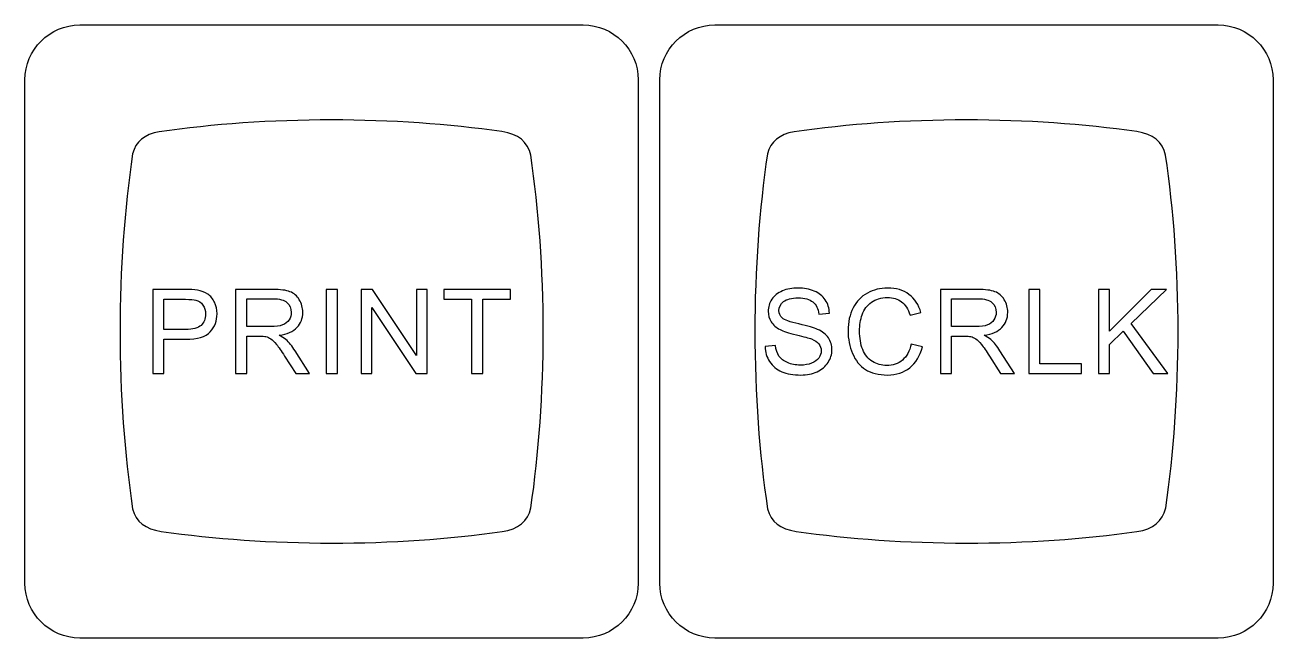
# Model space of a CAD drawing. Header units: millimetres. Extents: x -493 to 473, y -489 to 489.
# Drawn here: x -189.85 to -152.4, y -384.71 to -366.31 of the extents above; entities that cross this region are included whole.
import ezdxf

# ---------------------------------------------------------------- set-up
doc = ezdxf.new("R2010")
doc.units = ezdxf.units.MM
doc.header["$MEASUREMENT"] = 0
doc.layers.add('Layer 1', color=7, linetype='Continuous')

msp = doc.modelspace()

# ---------------------------------------------------------------- linework, layer by layer
at = {"layer": 'Layer 1', "color": 251}
for points, knots in [([(-188.2059, -384.7144), (-188.2059, -384.7144), (-173.0985, -384.7144), (-173.0985, -384.7144), (-173.0985, -384.7144), (-172.193, -384.7144), (-171.4522, -383.9736), (-171.4522, -383.0681), (-171.4522, -383.0681), (-171.4522, -383.0681), (-171.4522, -367.9607), (-171.4522, -367.9607), (-171.4522, -367.9607), (-171.4522, -367.0552), (-172.193, -366.3144), (-173.0985, -366.3144), (-173.0985, -366.3144), (-173.0985, -366.3144), (-188.2059, -366.3144), (-188.2059, -366.3144), (-188.2059, -366.3144), (-189.1114, -366.3144), (-189.8522, -367.0552), (-189.8522, -367.9607), (-189.8522, -367.9607), (-189.8522, -367.9607), (-189.8522, -383.0681), (-189.8522, -383.0681), (-189.8522, -383.0681), (-189.8522, -383.9736), (-189.1114, -384.7144), (-188.2059, -384.7144)], [0, 0, 0, 0, 0.1111111, 0.1111111, 0.1111111, 0.1111111, 0.2222222, 0.2222222, 0.2222222, 0.2222222, 0.3333333, 0.3333333, 0.3333333, 0.3333333, 0.4444444, 0.4444444, 0.4444444, 0.4444444, 0.5555556, 0.5555556, 0.5555556, 0.5555556, 0.6666667, 0.6666667, 0.6666667, 0.6666667, 0.7777778, 0.7777778, 0.7777778, 0.7777778, 1, 1, 1, 1]), ([(-169.1559, -384.7144), (-169.1559, -384.7144), (-154.0485, -384.7144), (-154.0485, -384.7144), (-154.0485, -384.7144), (-153.143, -384.7144), (-152.4022, -383.9736), (-152.4022, -383.0681), (-152.4022, -383.0681), (-152.4022, -383.0681), (-152.4022, -367.9607), (-152.4022, -367.9607), (-152.4022, -367.9607), (-152.4022, -367.0552), (-153.143, -366.3144), (-154.0485, -366.3144), (-154.0485, -366.3144), (-154.0485, -366.3144), (-169.1559, -366.3144), (-169.1559, -366.3144), (-169.1559, -366.3144), (-170.0614, -366.3144), (-170.8022, -367.0552), (-170.8022, -367.9607), (-170.8022, -367.9607), (-170.8022, -367.9607), (-170.8022, -383.0681), (-170.8022, -383.0681), (-170.8022, -383.0681), (-170.8022, -383.9736), (-170.0614, -384.7144), (-169.1559, -384.7144)], [0, 0, 0, 0, 0.1111111, 0.1111111, 0.1111111, 0.1111111, 0.2222222, 0.2222222, 0.2222222, 0.2222222, 0.3333333, 0.3333333, 0.3333333, 0.3333333, 0.4444444, 0.4444444, 0.4444444, 0.4444444, 0.5555556, 0.5555556, 0.5555556, 0.5555556, 0.6666667, 0.6666667, 0.6666667, 0.6666667, 0.7777778, 0.7777778, 0.7777778, 0.7777778, 1, 1, 1, 1]), ([(-180.652, -369.1649), (-178.8614, -369.1654), (-177.1415, -369.2883), (-175.5393, -369.5138), (-175.5393, -369.5138), (-175.5393, -369.5138), (-175.5393, -369.5139), (-175.5393, -369.5139), (-175.5393, -369.5139), (-175.0525, -369.5868), (-174.7626, -369.8194), (-174.6754, -370.2241), (-174.6754, -370.2241), (-174.4334, -371.877), (-174.3011, -373.6586), (-174.3007, -375.5164), (-174.3007, -375.5164), (-174.3002, -377.3741), (-174.4317, -379.1557), (-174.6729, -380.8086), (-174.6729, -380.8086), (-174.7599, -381.2128), (-175.0492, -381.4452), (-175.5349, -381.5181), (-175.5349, -381.5181), (-177.1374, -381.743), (-178.8578, -381.8652), (-180.6491, -381.8648), (-180.6491, -381.8648), (-182.4409, -381.8644), (-184.1619, -381.7412), (-185.7649, -381.5154), (-185.7649, -381.5154), (-185.7649, -381.5154), (-185.7648, -381.515), (-185.7648, -381.515), (-185.7648, -381.515), (-186.2378, -381.4442), (-186.525, -381.2225), (-186.6209, -380.8385), (-186.6209, -380.8385), (-186.8659, -379.1764), (-187, -377.3835), (-187.0004, -375.5134), (-187.0004, -375.5134), (-187.0009, -373.6416), (-186.8674, -371.8472), (-186.6228, -370.1839), (-186.6228, -370.1839), (-186.5302, -369.817), (-186.2622, -369.599), (-185.8234, -369.5198), (-185.8234, -369.5198), (-184.2047, -369.2897), (-182.4646, -369.1645), (-180.652, -369.1649)], [0, 0, 0, 0, 0.0666667, 0.0666667, 0.0666667, 0.0666667, 0.1333333, 0.1333333, 0.1333333, 0.1333333, 0.2, 0.2, 0.2, 0.2, 0.2666667, 0.2666667, 0.2666667, 0.2666667, 0.3333333, 0.3333333, 0.3333333, 0.3333333, 0.4, 0.4, 0.4, 0.4, 0.4666667, 0.4666667, 0.4666667, 0.4666667, 0.5333333, 0.5333333, 0.5333333, 0.5333333, 0.6, 0.6, 0.6, 0.6, 0.6666667, 0.6666667, 0.6666667, 0.6666667, 0.7333333, 0.7333333, 0.7333333, 0.7333333, 0.8, 0.8, 0.8, 0.8, 0.8666667, 0.8666667, 0.8666667, 0.8666667, 1, 1, 1, 1]), ([(-161.602, -369.1649), (-159.8114, -369.1654), (-158.0915, -369.2883), (-156.4893, -369.5138), (-156.4893, -369.5138), (-156.4893, -369.5138), (-156.4893, -369.5139), (-156.4893, -369.5139), (-156.4893, -369.5139), (-156.0025, -369.5868), (-155.7126, -369.8194), (-155.6254, -370.2241), (-155.6254, -370.2241), (-155.3834, -371.877), (-155.2511, -373.6586), (-155.2507, -375.5164), (-155.2507, -375.5164), (-155.2502, -377.3741), (-155.3817, -379.1557), (-155.6229, -380.8086), (-155.6229, -380.8086), (-155.7099, -381.2128), (-155.9992, -381.4452), (-156.4849, -381.5181), (-156.4849, -381.5181), (-158.0874, -381.743), (-159.8078, -381.8652), (-161.5991, -381.8648), (-161.5991, -381.8648), (-163.3909, -381.8644), (-165.1119, -381.7412), (-166.7149, -381.5154), (-166.7149, -381.5154), (-166.7149, -381.5154), (-166.7148, -381.515), (-166.7148, -381.515), (-166.7148, -381.515), (-167.1878, -381.4442), (-167.475, -381.2225), (-167.5709, -380.8385), (-167.5709, -380.8385), (-167.8159, -379.1764), (-167.95, -377.3835), (-167.9504, -375.5134), (-167.9504, -375.5134), (-167.9509, -373.6416), (-167.8174, -371.8472), (-167.5728, -370.1839), (-167.5728, -370.1839), (-167.4802, -369.817), (-167.2122, -369.599), (-166.7734, -369.5198), (-166.7734, -369.5198), (-165.1547, -369.2897), (-163.4146, -369.1645), (-161.602, -369.1649)], [0, 0, 0, 0, 0.0666667, 0.0666667, 0.0666667, 0.0666667, 0.1333333, 0.1333333, 0.1333333, 0.1333333, 0.2, 0.2, 0.2, 0.2, 0.2666667, 0.2666667, 0.2666667, 0.2666667, 0.3333333, 0.3333333, 0.3333333, 0.3333333, 0.4, 0.4, 0.4, 0.4, 0.4666667, 0.4666667, 0.4666667, 0.4666667, 0.5333333, 0.5333333, 0.5333333, 0.5333333, 0.6, 0.6, 0.6, 0.6, 0.6666667, 0.6666667, 0.6666667, 0.6666667, 0.7333333, 0.7333333, 0.7333333, 0.7333333, 0.8, 0.8, 0.8, 0.8, 0.8666667, 0.8666667, 0.8666667, 0.8666667, 1, 1, 1, 1])]:
    msp.add_open_spline(points, degree=3, knots=knots, dxfattribs=at)
at = {"layer": 'Layer 1', "color": 132}
for points, knots in [([(-186.0176, -376.7778), (-186.0176, -376.7778), (-186.0176, -374.252), (-186.0176, -374.252), (-186.0176, -374.252), (-186.0176, -374.252), (-185.0639, -374.252), (-185.0639, -374.252), (-185.0639, -374.252), (-184.8963, -374.252), (-184.7682, -374.2602), (-184.6794, -374.2761), (-184.6794, -374.2761), (-184.5553, -374.2967), (-184.4513, -374.336), (-184.3672, -374.3937), (-184.3672, -374.3937), (-184.2831, -374.4519), (-184.2155, -374.533), (-184.1643, -374.6371), (-184.1643, -374.6371), (-184.1132, -374.7411), (-184.0879, -374.8558), (-184.0879, -374.981), (-184.0879, -374.981), (-184.0879, -375.195), (-184.1561, -375.3767), (-184.2931, -375.5249), (-184.2931, -375.5249), (-184.4295, -375.6736), (-184.677, -375.7477), (-185.0345, -375.7477), (-185.0345, -375.7477), (-185.0345, -375.7477), (-185.6824, -375.7477), (-185.6824, -375.7477), (-185.6824, -375.7477), (-185.6824, -375.7477), (-185.6824, -376.7778), (-185.6824, -376.7778), (-185.6824, -376.7778), (-185.6824, -376.7778), (-186.0176, -376.7778), (-186.0176, -376.7778)], [0, 0, 0, 0, 0.0833333, 0.0833333, 0.0833333, 0.0833333, 0.1666667, 0.1666667, 0.1666667, 0.1666667, 0.25, 0.25, 0.25, 0.25, 0.3333333, 0.3333333, 0.3333333, 0.3333333, 0.4166667, 0.4166667, 0.4166667, 0.4166667, 0.5, 0.5, 0.5, 0.5, 0.5833333, 0.5833333, 0.5833333, 0.5833333, 0.6666667, 0.6666667, 0.6666667, 0.6666667, 0.75, 0.75, 0.75, 0.75, 0.8333333, 0.8333333, 0.8333333, 0.8333333, 1, 1, 1, 1]), ([(-183.5335, -376.7778), (-183.5335, -376.7778), (-183.5335, -374.252), (-183.5335, -374.252), (-183.5335, -374.252), (-183.5335, -374.252), (-182.4141, -374.252), (-182.4141, -374.252), (-182.4141, -374.252), (-182.1889, -374.252), (-182.0178, -374.2749), (-181.9008, -374.3202), (-181.9008, -374.3202), (-181.7838, -374.3654), (-181.6903, -374.4454), (-181.6203, -374.5601), (-181.6203, -374.5601), (-181.5504, -374.6747), (-181.5157, -374.8017), (-181.5157, -374.9405), (-181.5157, -374.9405), (-181.5157, -375.1198), (-181.5739, -375.2709), (-181.6897, -375.3938), (-181.6897, -375.3938), (-181.8055, -375.5166), (-181.9843, -375.5943), (-182.2265, -375.6278), (-182.2265, -375.6278), (-182.1377, -375.6701), (-182.0707, -375.7124), (-182.0248, -375.7536), (-182.0248, -375.7536), (-181.9272, -375.843), (-181.8349, -375.9553), (-181.7485, -376.0899), (-181.7485, -376.0899), (-181.7485, -376.0899), (-181.3116, -376.7778), (-181.3116, -376.7778), (-181.3116, -376.7778), (-181.3116, -376.7778), (-181.7291, -376.7778), (-181.7291, -376.7778), (-181.7291, -376.7778), (-181.7291, -376.7778), (-182.063, -376.2522), (-182.063, -376.2522), (-182.063, -376.2522), (-182.1601, -376.0999), (-182.2406, -375.9841), (-182.3035, -375.9035), (-182.3035, -375.9035), (-182.367, -375.823), (-182.4235, -375.7671), (-182.4734, -375.7348), (-182.4734, -375.7348), (-182.5228, -375.703), (-182.574, -375.6807), (-182.6257, -375.6678), (-182.6257, -375.6678), (-182.6633, -375.6601), (-182.7251, -375.656), (-182.8115, -375.656), (-182.8115, -375.656), (-182.8115, -375.656), (-183.1984, -375.656), (-183.1984, -375.656), (-183.1984, -375.656), (-183.1984, -375.656), (-183.1984, -376.7778), (-183.1984, -376.7778), (-183.1984, -376.7778), (-183.1984, -376.7778), (-183.5335, -376.7778), (-183.5335, -376.7778)], [0, 0, 0, 0, 0.05, 0.05, 0.05, 0.05, 0.1, 0.1, 0.1, 0.1, 0.15, 0.15, 0.15, 0.15, 0.2, 0.2, 0.2, 0.2, 0.25, 0.25, 0.25, 0.25, 0.3, 0.3, 0.3, 0.3, 0.35, 0.35, 0.35, 0.35, 0.4, 0.4, 0.4, 0.4, 0.45, 0.45, 0.45, 0.45, 0.5, 0.5, 0.5, 0.5, 0.55, 0.55, 0.55, 0.55, 0.6, 0.6, 0.6, 0.6, 0.65, 0.65, 0.65, 0.65, 0.7, 0.7, 0.7, 0.7, 0.75, 0.75, 0.75, 0.75, 0.8, 0.8, 0.8, 0.8, 0.85, 0.85, 0.85, 0.85, 0.9, 0.9, 0.9, 0.9, 1, 1, 1, 1]), ([(-180.8125, -376.7778), (-180.8125, -376.7778), (-180.8125, -374.252), (-180.8125, -374.252), (-180.8125, -374.252), (-180.8125, -374.252), (-180.4774, -374.252), (-180.4774, -374.252), (-180.4774, -374.252), (-180.4774, -374.252), (-180.4774, -376.7778), (-180.4774, -376.7778), (-180.4774, -376.7778), (-180.4774, -376.7778), (-180.8125, -376.7778), (-180.8125, -376.7778)], [0, 0, 0, 0, 0.2, 0.2, 0.2, 0.2, 0.4, 0.4, 0.4, 0.4, 0.6, 0.6, 0.6, 0.6, 1, 1, 1, 1]), ([(-179.7683, -376.7778), (-179.7683, -376.7778), (-179.7683, -374.252), (-179.7683, -374.252), (-179.7683, -374.252), (-179.7683, -374.252), (-179.4249, -374.252), (-179.4249, -374.252), (-179.4249, -374.252), (-179.4249, -374.252), (-178.0997, -376.2345), (-178.0997, -376.2345), (-178.0997, -376.2345), (-178.0997, -376.2345), (-178.0997, -374.252), (-178.0997, -374.252), (-178.0997, -374.252), (-178.0997, -374.252), (-177.7787, -374.252), (-177.7787, -374.252), (-177.7787, -374.252), (-177.7787, -374.252), (-177.7787, -376.7778), (-177.7787, -376.7778), (-177.7787, -376.7778), (-177.7787, -376.7778), (-178.122, -376.7778), (-178.122, -376.7778), (-178.122, -376.7778), (-178.122, -376.7778), (-179.4473, -374.7952), (-179.4473, -374.7952), (-179.4473, -374.7952), (-179.4473, -374.7952), (-179.4473, -376.7778), (-179.4473, -376.7778), (-179.4473, -376.7778), (-179.4473, -376.7778), (-179.7683, -376.7778), (-179.7683, -376.7778)], [0, 0, 0, 0, 0.0909091, 0.0909091, 0.0909091, 0.0909091, 0.1818182, 0.1818182, 0.1818182, 0.1818182, 0.2727273, 0.2727273, 0.2727273, 0.2727273, 0.3636364, 0.3636364, 0.3636364, 0.3636364, 0.4545455, 0.4545455, 0.4545455, 0.4545455, 0.5454545, 0.5454545, 0.5454545, 0.5454545, 0.6363636, 0.6363636, 0.6363636, 0.6363636, 0.7272727, 0.7272727, 0.7272727, 0.7272727, 0.8181818, 0.8181818, 0.8181818, 0.8181818, 1, 1, 1, 1]), ([(-176.4511, -376.7778), (-176.4511, -376.7778), (-176.4511, -374.5483), (-176.4511, -374.5483), (-176.4511, -374.5483), (-176.4511, -374.5483), (-177.2837, -374.5483), (-177.2837, -374.5483), (-177.2837, -374.5483), (-177.2837, -374.5483), (-177.2837, -374.252), (-177.2837, -374.252), (-177.2837, -374.252), (-177.2837, -374.252), (-175.2835, -374.252), (-175.2835, -374.252), (-175.2835, -374.252), (-175.2835, -374.252), (-175.2835, -374.5483), (-175.2835, -374.5483), (-175.2835, -374.5483), (-175.2835, -374.5483), (-176.116, -374.5483), (-176.116, -374.5483), (-176.116, -374.5483), (-176.116, -374.5483), (-176.116, -376.7778), (-176.116, -376.7778), (-176.116, -376.7778), (-176.116, -376.7778), (-176.4511, -376.7778), (-176.4511, -376.7778)], [0, 0, 0, 0, 0.1111111, 0.1111111, 0.1111111, 0.1111111, 0.2222222, 0.2222222, 0.2222222, 0.2222222, 0.3333333, 0.3333333, 0.3333333, 0.3333333, 0.4444444, 0.4444444, 0.4444444, 0.4444444, 0.5555556, 0.5555556, 0.5555556, 0.5555556, 0.6666667, 0.6666667, 0.6666667, 0.6666667, 0.7777778, 0.7777778, 0.7777778, 0.7777778, 1, 1, 1, 1]), ([(-167.6455, -375.9664), (-167.6455, -375.9664), (-167.3316, -375.9382), (-167.3316, -375.9382), (-167.3316, -375.9382), (-167.3169, -376.0652), (-167.2822, -376.1693), (-167.2275, -376.251), (-167.2275, -376.251), (-167.1728, -376.3321), (-167.0881, -376.398), (-166.9735, -376.4485), (-166.9735, -376.4485), (-166.8588, -376.4985), (-166.7295, -376.5238), (-166.586, -376.5238), (-166.586, -376.5238), (-166.4585, -376.5238), (-166.3462, -376.505), (-166.2486, -376.4668), (-166.2486, -376.4668), (-166.151, -376.4286), (-166.0786, -376.3762), (-166.031, -376.3098), (-166.031, -376.3098), (-165.9834, -376.2434), (-165.9593, -376.171), (-165.9593, -376.0934), (-165.9593, -376.0934), (-165.9593, -376.0146), (-165.9822, -375.9459), (-166.0281, -375.8865), (-166.0281, -375.8865), (-166.0739, -375.8277), (-166.1498, -375.7783), (-166.2556, -375.7377), (-166.2556, -375.7377), (-166.3232, -375.7118), (-166.4732, -375.6707), (-166.7054, -375.6148), (-166.7054, -375.6148), (-166.9376, -375.559), (-167.0999, -375.5067), (-167.1928, -375.4573), (-167.1928, -375.4573), (-167.3133, -375.3938), (-167.4027, -375.315), (-167.4615, -375.2215), (-167.4615, -375.2215), (-167.5209, -375.128), (-167.5503, -375.0228), (-167.5503, -374.9069), (-167.5503, -374.9069), (-167.5503, -374.7788), (-167.5138, -374.6594), (-167.4415, -374.5489), (-167.4415, -374.5489), (-167.3692, -374.4378), (-167.2639, -374.3537), (-167.1246, -374.2961), (-167.1246, -374.2961), (-166.9858, -374.2384), (-166.8312, -374.2096), (-166.6613, -374.2096), (-166.6613, -374.2096), (-166.4743, -374.2096), (-166.3091, -374.2396), (-166.1662, -374.3002), (-166.1662, -374.3002), (-166.0234, -374.3601), (-165.9134, -374.4489), (-165.8364, -374.5665), (-165.8364, -374.5665), (-165.7594, -374.6835), (-165.7182, -374.8164), (-165.7123, -374.9646), (-165.7123, -374.9646), (-165.7123, -374.9646), (-166.0334, -374.9893), (-166.0334, -374.9893), (-166.0334, -374.9893), (-166.0504, -374.8299), (-166.1086, -374.7094), (-166.208, -374.6283), (-166.208, -374.6283), (-166.3074, -374.5465), (-166.4543, -374.506), (-166.6484, -374.506), (-166.6484, -374.506), (-166.8506, -374.506), (-166.9982, -374.543), (-167.0905, -374.6171), (-167.0905, -374.6171), (-167.1828, -374.6912), (-167.2293, -374.7805), (-167.2293, -374.8852), (-167.2293, -374.8852), (-167.2293, -374.9757), (-167.1963, -375.0504), (-167.1311, -375.1092), (-167.1311, -375.1092), (-167.0664, -375.1674), (-166.8988, -375.228), (-166.6272, -375.2891), (-166.6272, -375.2891), (-166.3556, -375.3508), (-166.1692, -375.4043), (-166.0681, -375.4502), (-166.0681, -375.4502), (-165.9217, -375.5178), (-165.8129, -375.6031), (-165.7429, -375.7071), (-165.7429, -375.7071), (-165.673, -375.8106), (-165.6383, -375.93), (-165.6383, -376.0652), (-165.6383, -376.0652), (-165.6383, -376.1998), (-165.6765, -376.3257), (-165.7535, -376.4444), (-165.7535, -376.4444), (-165.8305, -376.5632), (-165.9405, -376.6555), (-166.0845, -376.7214), (-166.0845, -376.7214), (-166.2286, -376.7872), (-166.3903, -376.8201), (-166.5708, -376.8201), (-166.5708, -376.8201), (-166.7989, -376.8201), (-166.99, -376.7866), (-167.144, -376.7202), (-167.144, -376.7202), (-167.2986, -376.6537), (-167.4192, -376.5538), (-167.5068, -376.4197), (-167.5068, -376.4197), (-167.595, -376.2863), (-167.6408, -376.1352), (-167.6455, -375.9664)], [0, 0, 0, 0, 0.0277778, 0.0277778, 0.0277778, 0.0277778, 0.0555556, 0.0555556, 0.0555556, 0.0555556, 0.0833333, 0.0833333, 0.0833333, 0.0833333, 0.1111111, 0.1111111, 0.1111111, 0.1111111, 0.1388889, 0.1388889, 0.1388889, 0.1388889, 0.1666667, 0.1666667, 0.1666667, 0.1666667, 0.1944444, 0.1944444, 0.1944444, 0.1944444, 0.2222222, 0.2222222, 0.2222222, 0.2222222, 0.25, 0.25, 0.25, 0.25, 0.2777778, 0.2777778, 0.2777778, 0.2777778, 0.3055556, 0.3055556, 0.3055556, 0.3055556, 0.3333333, 0.3333333, 0.3333333, 0.3333333, 0.3611111, 0.3611111, 0.3611111, 0.3611111, 0.3888889, 0.3888889, 0.3888889, 0.3888889, 0.4166667, 0.4166667, 0.4166667, 0.4166667, 0.4444444, 0.4444444, 0.4444444, 0.4444444, 0.4722222, 0.4722222, 0.4722222, 0.4722222, 0.5, 0.5, 0.5, 0.5, 0.5277778, 0.5277778, 0.5277778, 0.5277778, 0.5555556, 0.5555556, 0.5555556, 0.5555556, 0.5833333, 0.5833333, 0.5833333, 0.5833333, 0.6111111, 0.6111111, 0.6111111, 0.6111111, 0.6388889, 0.6388889, 0.6388889, 0.6388889, 0.6666667, 0.6666667, 0.6666667, 0.6666667, 0.6944444, 0.6944444, 0.6944444, 0.6944444, 0.7222222, 0.7222222, 0.7222222, 0.7222222, 0.75, 0.75, 0.75, 0.75, 0.7777778, 0.7777778, 0.7777778, 0.7777778, 0.8055556, 0.8055556, 0.8055556, 0.8055556, 0.8333333, 0.8333333, 0.8333333, 0.8333333, 0.8611111, 0.8611111, 0.8611111, 0.8611111, 0.8888889, 0.8888889, 0.8888889, 0.8888889, 0.9166667, 0.9166667, 0.9166667, 0.9166667, 0.9444444, 0.9444444, 0.9444444, 0.9444444, 1, 1, 1, 1]), ([(-163.26, -375.8918), (-163.26, -375.8918), (-162.9249, -375.9764), (-162.9249, -375.9764), (-162.9249, -375.9764), (-162.9949, -376.251), (-163.1207, -376.4597), (-163.3024, -376.6038), (-163.3024, -376.6038), (-163.484, -376.7478), (-163.7063, -376.8201), (-163.9691, -376.8201), (-163.9691, -376.8201), (-164.2407, -376.8201), (-164.4618, -376.7649), (-164.6323, -376.6537), (-164.6323, -376.6537), (-164.8028, -376.5432), (-164.9322, -376.3827), (-165.021, -376.1728), (-165.021, -376.1728), (-165.1097, -375.9623), (-165.1544, -375.7371), (-165.1544, -375.4961), (-165.1544, -375.4961), (-165.1544, -375.2333), (-165.1044, -375.004), (-165.0039, -374.8082), (-165.0039, -374.8082), (-164.9034, -374.6124), (-164.7605, -374.4636), (-164.5753, -374.3619), (-164.5753, -374.3619), (-164.3901, -374.2602), (-164.1861, -374.2096), (-163.9638, -374.2096), (-163.9638, -374.2096), (-163.711, -374.2096), (-163.4987, -374.2737), (-163.3271, -374.4025), (-163.3271, -374.4025), (-163.1548, -374.5312), (-163.0349, -374.7117), (-162.9672, -374.9446), (-162.9672, -374.9446), (-162.9672, -374.9446), (-163.2953, -375.0222), (-163.2953, -375.0222), (-163.2953, -375.0222), (-163.3535, -374.8387), (-163.4388, -374.7047), (-163.5499, -374.6212), (-163.5499, -374.6212), (-163.661, -374.5371), (-163.801, -374.4954), (-163.9697, -374.4954), (-163.9697, -374.4954), (-164.1631, -374.4954), (-164.3254, -374.5418), (-164.4553, -374.6347), (-164.4553, -374.6347), (-164.5853, -374.7276), (-164.677, -374.8529), (-164.7293, -375.0092), (-164.7293, -375.0092), (-164.7822, -375.1662), (-164.8087, -375.3279), (-164.8087, -375.4943), (-164.8087, -375.4943), (-164.8087, -375.7089), (-164.7775, -375.8965), (-164.7152, -376.0564), (-164.7152, -376.0564), (-164.6529, -376.2169), (-164.5559, -376.3362), (-164.4242, -376.4156), (-164.4242, -376.4156), (-164.2925, -376.495), (-164.1502, -376.5344), (-163.9967, -376.5344), (-163.9967, -376.5344), (-163.8098, -376.5344), (-163.6522, -376.4803), (-163.5229, -376.3727), (-163.5229, -376.3727), (-163.3935, -376.2645), (-163.3059, -376.1046), (-163.26, -375.8918)], [0, 0, 0, 0, 0.0434783, 0.0434783, 0.0434783, 0.0434783, 0.0869565, 0.0869565, 0.0869565, 0.0869565, 0.1304348, 0.1304348, 0.1304348, 0.1304348, 0.173913, 0.173913, 0.173913, 0.173913, 0.2173913, 0.2173913, 0.2173913, 0.2173913, 0.2608696, 0.2608696, 0.2608696, 0.2608696, 0.3043478, 0.3043478, 0.3043478, 0.3043478, 0.3478261, 0.3478261, 0.3478261, 0.3478261, 0.3913043, 0.3913043, 0.3913043, 0.3913043, 0.4347826, 0.4347826, 0.4347826, 0.4347826, 0.4782609, 0.4782609, 0.4782609, 0.4782609, 0.5217391, 0.5217391, 0.5217391, 0.5217391, 0.5652174, 0.5652174, 0.5652174, 0.5652174, 0.6086957, 0.6086957, 0.6086957, 0.6086957, 0.6521739, 0.6521739, 0.6521739, 0.6521739, 0.6956522, 0.6956522, 0.6956522, 0.6956522, 0.7391304, 0.7391304, 0.7391304, 0.7391304, 0.7826087, 0.7826087, 0.7826087, 0.7826087, 0.826087, 0.826087, 0.826087, 0.826087, 0.8695652, 0.8695652, 0.8695652, 0.8695652, 0.9130435, 0.9130435, 0.9130435, 0.9130435, 1, 1, 1, 1]), ([(-162.3805, -376.7778), (-162.3805, -376.7778), (-162.3805, -374.252), (-162.3805, -374.252), (-162.3805, -374.252), (-162.3805, -374.252), (-161.2611, -374.252), (-161.2611, -374.252), (-161.2611, -374.252), (-161.0359, -374.252), (-160.8648, -374.2749), (-160.7478, -374.3202), (-160.7478, -374.3202), (-160.6308, -374.3654), (-160.5373, -374.4454), (-160.4673, -374.5601), (-160.4673, -374.5601), (-160.3974, -374.6747), (-160.3627, -374.8017), (-160.3627, -374.9405), (-160.3627, -374.9405), (-160.3627, -375.1198), (-160.4209, -375.2709), (-160.5367, -375.3938), (-160.5367, -375.3938), (-160.6525, -375.5166), (-160.8313, -375.5943), (-161.0735, -375.6278), (-161.0735, -375.6278), (-160.9847, -375.6701), (-160.9177, -375.7124), (-160.8718, -375.7536), (-160.8718, -375.7536), (-160.7742, -375.843), (-160.6819, -375.9553), (-160.5955, -376.0899), (-160.5955, -376.0899), (-160.5955, -376.0899), (-160.1586, -376.7778), (-160.1586, -376.7778), (-160.1586, -376.7778), (-160.1586, -376.7778), (-160.5761, -376.7778), (-160.5761, -376.7778), (-160.5761, -376.7778), (-160.5761, -376.7778), (-160.91, -376.2522), (-160.91, -376.2522), (-160.91, -376.2522), (-161.0071, -376.0999), (-161.0876, -375.9841), (-161.1505, -375.9035), (-161.1505, -375.9035), (-161.214, -375.823), (-161.2705, -375.7671), (-161.3204, -375.7348), (-161.3204, -375.7348), (-161.3698, -375.703), (-161.421, -375.6807), (-161.4727, -375.6678), (-161.4727, -375.6678), (-161.5103, -375.6601), (-161.5721, -375.656), (-161.6585, -375.656), (-161.6585, -375.656), (-161.6585, -375.656), (-162.0454, -375.656), (-162.0454, -375.656), (-162.0454, -375.656), (-162.0454, -375.656), (-162.0454, -376.7778), (-162.0454, -376.7778), (-162.0454, -376.7778), (-162.0454, -376.7778), (-162.3805, -376.7778), (-162.3805, -376.7778)], [0, 0, 0, 0, 0.05, 0.05, 0.05, 0.05, 0.1, 0.1, 0.1, 0.1, 0.15, 0.15, 0.15, 0.15, 0.2, 0.2, 0.2, 0.2, 0.25, 0.25, 0.25, 0.25, 0.3, 0.3, 0.3, 0.3, 0.35, 0.35, 0.35, 0.35, 0.4, 0.4, 0.4, 0.4, 0.45, 0.45, 0.45, 0.45, 0.5, 0.5, 0.5, 0.5, 0.55, 0.55, 0.55, 0.55, 0.6, 0.6, 0.6, 0.6, 0.65, 0.65, 0.65, 0.65, 0.7, 0.7, 0.7, 0.7, 0.75, 0.75, 0.75, 0.75, 0.8, 0.8, 0.8, 0.8, 0.85, 0.85, 0.85, 0.85, 0.9, 0.9, 0.9, 0.9, 1, 1, 1, 1]), ([(-159.7301, -376.7778), (-159.7301, -376.7778), (-159.7301, -374.252), (-159.7301, -374.252), (-159.7301, -374.252), (-159.7301, -374.252), (-159.3949, -374.252), (-159.3949, -374.252), (-159.3949, -374.252), (-159.3949, -374.252), (-159.3949, -376.4815), (-159.3949, -376.4815), (-159.3949, -376.4815), (-159.3949, -376.4815), (-158.1532, -376.4815), (-158.1532, -376.4815), (-158.1532, -376.4815), (-158.1532, -376.4815), (-158.1532, -376.7778), (-158.1532, -376.7778), (-158.1532, -376.7778), (-158.1532, -376.7778), (-159.7301, -376.7778), (-159.7301, -376.7778)], [0, 0, 0, 0, 0.1428571, 0.1428571, 0.1428571, 0.1428571, 0.2857143, 0.2857143, 0.2857143, 0.2857143, 0.4285714, 0.4285714, 0.4285714, 0.4285714, 0.5714286, 0.5714286, 0.5714286, 0.5714286, 0.7142857, 0.7142857, 0.7142857, 0.7142857, 1, 1, 1, 1]), ([(-157.6441, -376.7778), (-157.6441, -376.7778), (-157.6441, -374.252), (-157.6441, -374.252), (-157.6441, -374.252), (-157.6441, -374.252), (-157.3089, -374.252), (-157.3089, -374.252), (-157.3089, -374.252), (-157.3089, -374.252), (-157.3089, -375.5043), (-157.3089, -375.5043), (-157.3089, -375.5043), (-157.3089, -375.5043), (-156.0543, -374.252), (-156.0543, -374.252), (-156.0543, -374.252), (-156.0543, -374.252), (-155.6015, -374.252), (-155.6015, -374.252), (-155.6015, -374.252), (-155.6015, -374.252), (-156.661, -375.2762), (-156.661, -375.2762), (-156.661, -375.2762), (-156.661, -375.2762), (-155.5557, -376.7778), (-155.5557, -376.7778), (-155.5557, -376.7778), (-155.5557, -376.7778), (-155.9966, -376.7778), (-155.9966, -376.7778), (-155.9966, -376.7778), (-155.9966, -376.7778), (-156.8956, -375.5031), (-156.8956, -375.5031), (-156.8956, -375.5031), (-156.8956, -375.5031), (-157.3089, -375.9029), (-157.3089, -375.9029), (-157.3089, -375.9029), (-157.3089, -375.9029), (-157.3089, -376.7778), (-157.3089, -376.7778), (-157.3089, -376.7778), (-157.3089, -376.7778), (-157.6441, -376.7778), (-157.6441, -376.7778)], [0, 0, 0, 0, 0.0769231, 0.0769231, 0.0769231, 0.0769231, 0.1538462, 0.1538462, 0.1538462, 0.1538462, 0.2307692, 0.2307692, 0.2307692, 0.2307692, 0.3076923, 0.3076923, 0.3076923, 0.3076923, 0.3846154, 0.3846154, 0.3846154, 0.3846154, 0.4615385, 0.4615385, 0.4615385, 0.4615385, 0.5384615, 0.5384615, 0.5384615, 0.5384615, 0.6153846, 0.6153846, 0.6153846, 0.6153846, 0.6923077, 0.6923077, 0.6923077, 0.6923077, 0.7692308, 0.7692308, 0.7692308, 0.7692308, 0.8461538, 0.8461538, 0.8461538, 0.8461538, 1, 1, 1, 1]), ([(-185.6824, -375.4514), (-185.6824, -375.4514), (-185.0298, -375.4514), (-185.0298, -375.4514), (-185.0298, -375.4514), (-184.8134, -375.4514), (-184.6606, -375.4114), (-184.5694, -375.3309), (-184.5694, -375.3309), (-184.4789, -375.2503), (-184.4336, -375.1374), (-184.4336, -374.991), (-184.4336, -374.991), (-184.4336, -374.8858), (-184.4601, -374.7952), (-184.5136, -374.72), (-184.5136, -374.72), (-184.5671, -374.6447), (-184.6376, -374.5947), (-184.7247, -374.5706), (-184.7247, -374.5706), (-184.7811, -374.5559), (-184.8852, -374.5483), (-185.0363, -374.5483), (-185.0363, -374.5483), (-185.0363, -374.5483), (-185.6824, -374.5483), (-185.6824, -374.5483), (-185.6824, -374.5483), (-185.6824, -374.5483), (-185.6824, -375.4514), (-185.6824, -375.4514)], [0, 0, 0, 0, 0.1111111, 0.1111111, 0.1111111, 0.1111111, 0.2222222, 0.2222222, 0.2222222, 0.2222222, 0.3333333, 0.3333333, 0.3333333, 0.3333333, 0.4444444, 0.4444444, 0.4444444, 0.4444444, 0.5555556, 0.5555556, 0.5555556, 0.5555556, 0.6666667, 0.6666667, 0.6666667, 0.6666667, 0.7777778, 0.7777778, 0.7777778, 0.7777778, 1, 1, 1, 1]), ([(-183.1984, -375.3667), (-183.1984, -375.3667), (-182.4811, -375.3667), (-182.4811, -375.3667), (-182.4811, -375.3667), (-182.3282, -375.3667), (-182.2094, -375.3508), (-182.1236, -375.3191), (-182.1236, -375.3191), (-182.0378, -375.2879), (-181.9725, -375.2374), (-181.9284, -375.1674), (-181.9284, -375.1674), (-181.8837, -375.098), (-181.8614, -375.0228), (-181.8614, -374.941), (-181.8614, -374.941), (-181.8614, -374.8217), (-181.9043, -374.7229), (-181.9907, -374.6459), (-181.9907, -374.6459), (-182.0772, -374.5689), (-182.2136, -374.5307), (-182.3999, -374.5307), (-182.3999, -374.5307), (-182.3999, -374.5307), (-183.1984, -374.5307), (-183.1984, -374.5307), (-183.1984, -374.5307), (-183.1984, -374.5307), (-183.1984, -375.3667), (-183.1984, -375.3667)], [0, 0, 0, 0, 0.1111111, 0.1111111, 0.1111111, 0.1111111, 0.2222222, 0.2222222, 0.2222222, 0.2222222, 0.3333333, 0.3333333, 0.3333333, 0.3333333, 0.4444444, 0.4444444, 0.4444444, 0.4444444, 0.5555556, 0.5555556, 0.5555556, 0.5555556, 0.6666667, 0.6666667, 0.6666667, 0.6666667, 0.7777778, 0.7777778, 0.7777778, 0.7777778, 1, 1, 1, 1]), ([(-162.0454, -375.3667), (-162.0454, -375.3667), (-161.3281, -375.3667), (-161.3281, -375.3667), (-161.3281, -375.3667), (-161.1752, -375.3667), (-161.0564, -375.3508), (-160.9706, -375.3191), (-160.9706, -375.3191), (-160.8848, -375.2879), (-160.8195, -375.2374), (-160.7754, -375.1674), (-160.7754, -375.1674), (-160.7307, -375.098), (-160.7084, -375.0228), (-160.7084, -374.941), (-160.7084, -374.941), (-160.7084, -374.8217), (-160.7513, -374.7229), (-160.8377, -374.6459), (-160.8377, -374.6459), (-160.9242, -374.5689), (-161.0606, -374.5307), (-161.2469, -374.5307), (-161.2469, -374.5307), (-161.2469, -374.5307), (-162.0454, -374.5307), (-162.0454, -374.5307), (-162.0454, -374.5307), (-162.0454, -374.5307), (-162.0454, -375.3667), (-162.0454, -375.3667)], [0, 0, 0, 0, 0.1111111, 0.1111111, 0.1111111, 0.1111111, 0.2222222, 0.2222222, 0.2222222, 0.2222222, 0.3333333, 0.3333333, 0.3333333, 0.3333333, 0.4444444, 0.4444444, 0.4444444, 0.4444444, 0.5555556, 0.5555556, 0.5555556, 0.5555556, 0.6666667, 0.6666667, 0.6666667, 0.6666667, 0.7777778, 0.7777778, 0.7777778, 0.7777778, 1, 1, 1, 1])]:
    msp.add_open_spline(points, degree=3, knots=knots, dxfattribs=at)

doc.saveas('drawing.dxf')
